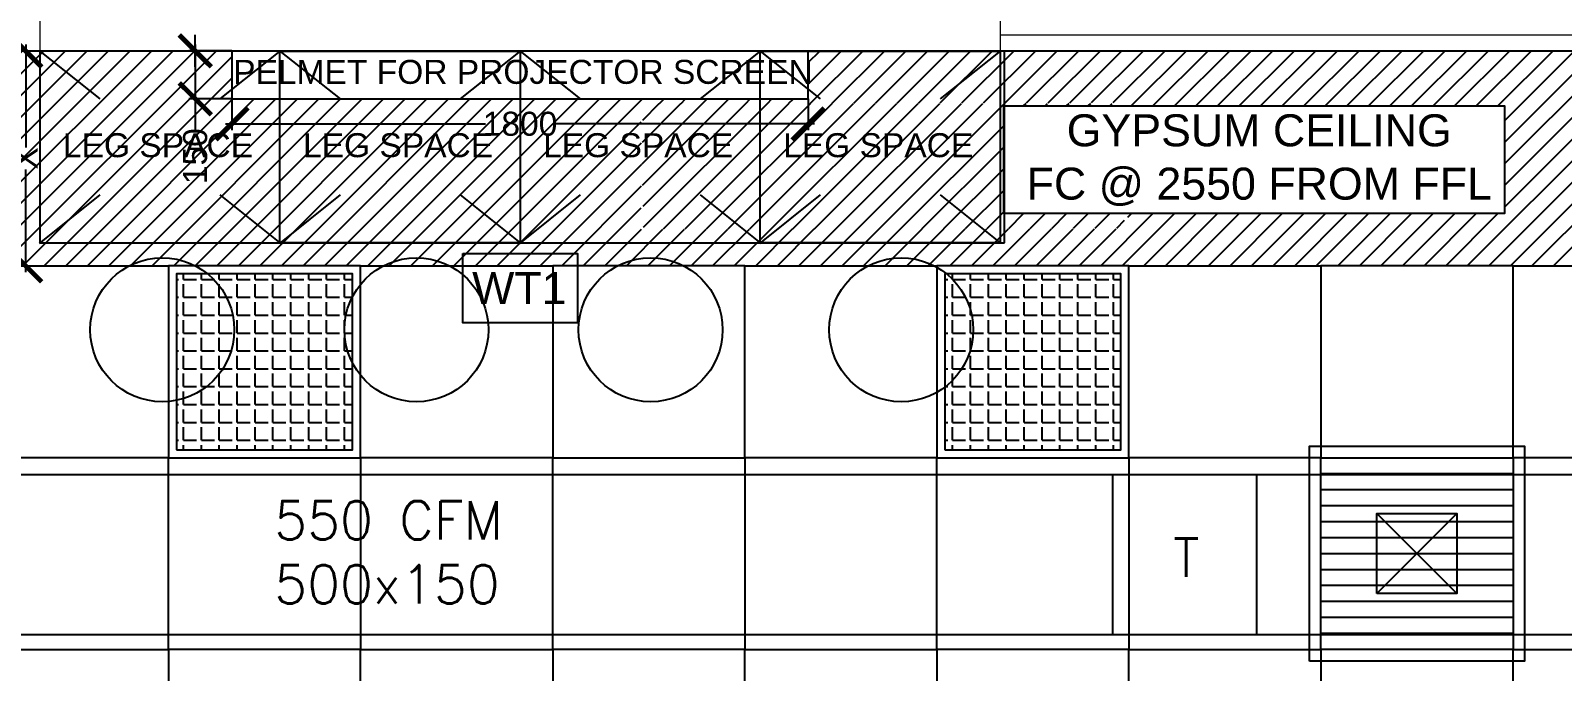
# Model space of a CAD drawing. Header units: millimetres. Extents: x -661525 to 498941, y 282148 to 1359693.
# Drawn here: x -242133 to -237348, y 669958 to 671961 of the extents above; entities that cross this region are included whole.
import ezdxf

# ---------------------------------------------------------------- set-up
doc = ezdxf.new("R2010")
doc.units = ezdxf.units.MM
doc.header["$LTSCALE"] = 2.5
doc.header["$PDMODE"] = 35
doc.header["$PDSIZE"] = 15
doc.layers.get('0').update_dxf_attribs({"linetype": 'CONTINUOUS'})
doc.layers.get('DEFPOINTS').update_dxf_attribs({"linetype": 'CONTINUOUS'})
doc.layers.add('area', color=5, linetype='CONTINUOUS', plot=False)
for name, color, linetype in [('CEILING', 11, 'CONTINUOUS'), ('I-FURN', 14, 'CONTINUOUS'), ('v-grill', 3, 'CONTINUOUS'), ('v-SA DUCT', 4, 'CONTINUOUS')]:
    doc.layers.add(name, color=color, linetype=linetype)
doc.layers.add('LAB MODULE', color=1, linetype='CONTINUOUS', lineweight=25)
doc.layers.add('partition', color=6, linetype='CONTINUOUS', lineweight=18)
doc.styles.add('ARIAL', font='arial.ttf')
doc.styles.add('COMPLEX', font='complex.shx', dxfattribs={"width": 0.8})
doc.styles.add('ROMAND', font='ROMAND')
doc.styles.add('ROMANS', font='romans.shx', dxfattribs={"height": 125})
doc.dimstyles.new('TICK100', dxfattribs={"dimtxt": 250, "dimasz": 200, "dimexe": 150, "dimexo": 10, "dimgap": 50, "dimtad": 0, "dimdec": 0, "dimrnd": 5, "dimzin": 1, "dimdsep": 46, "dimtxsty": 'COMPLEX', "dimblk1": 'ARCHTICK', "dimblk2": 'ARCHTICK', "dimsah": 1, "dimcen": 0.09375, "dimdle": 150, "dimclrd": 11, "dimclre": 11, "dimclrt": 7, "dimadec": 0, "dimazin": 0, "dimtfac": 1, "dimtdec": 0, "dimtofl": 0, "dimtmove": 0, "dimatfit": 3, "dimldrblk": 'OPEN90', "dimfxl": 1, "dimtolj": 1, "dimtzin": 1, "dimarcsym": 0})

# ---------------------------------------------------------------- blocks, each defined once
blk = doc.blocks.new('_ARCHTICK')
at = {"color": 0, "linetype": 'ByBlock', "const_width": 0.15}
blk.add_lwpolyline([(-0.5, -0.5), (0.5, 0.5)], dxfattribs=at)
blk = doc.blocks.new('*D475')
at = {"layer": 'CEILING', "color": 8, "lineweight": -2}
for p, q in [((-242148.2, 671897.2), (-242168.2, 671897.2)), ((-242148.2, 671917.2), (-242148.2, 671595.9)), ((-242148.2, 671205.9), (-242148.2, 671527.2)), ((-242148.2, 671225.9), (-242168.2, 671225.9))]:
    blk.add_line(p, q, dxfattribs=at)
at = {"layer": 'DEFPOINTS', "color": 0}
for p in [(-242148.2, 671897.2), (-242148.2, 671897.2), (-242148.2, 671225.9)]:
    blk.add_point(p, dxfattribs=at)
at = {"layer": 'CEILING', "color": 8, "lineweight": -2, "xscale": 100, "yscale": 100, "zscale": 100}
for p, rotation in [((-242148.2, 671897.2), 90), ((-242148.2, 671225.9), 270)]:
    blk.add_blockref('_ARCHTICK', p, dxfattribs=dict(at, rotation=rotation))
at = {"layer": 'CEILING', "color": 1, "insert": (-242148.2, 671561.5), "char_height": 75, "attachment_point": 5, "rotation": 90, "style": 'ARIAL'}
blk.add_mtext('\\A1;X', dxfattribs=at)
blk = doc.blocks.new('LIGHTS')
at = {"layer": 'CEILING', "transparency": 33554687}
h = blk.add_hatch(dxfattribs=at)
h.set_pattern_fill('ANGLE', color=40, scale=8)
h.set_pattern_definition([(0, (-357159.19, 594292.36), (0, 55.88), [40.64, -15.24]), (90, (-357159.19, 594292.36), (-55.88, 3e-15), [40.64, -15.24])])
h.paths.add_polyline_path([(-357709.2, 594292.4), (-357159.2, 594292.4), (-357159.2, 594842.4), (-357709.2, 594842.4)])
at = {"layer": 'CEILING', "color": 40}
for points in [[(-357734.2, 594267.4), (-357134.2, 594267.4), (-357134.2, 594867.4), (-357734.2, 594867.4)], [(-357709.2, 594292.4), (-357159.2, 594292.4), (-357159.2, 594842.4), (-357709.2, 594842.4)]]:
    blk.add_lwpolyline(points, close=True, dxfattribs=at)
blk = doc.blocks.new('*D577')
at = {"layer": 'CEILING', "color": 8, "lineweight": -2}
for p, q in [((-241618.4, 671847.6), (-241618.4, 671947.6)), ((-241503.7, 671897.6), (-241638.4, 671897.6)), ((-241618.4, 671917.6), (-241618.4, 671747.6)), ((-241503.7, 671747.6), (-241638.4, 671747.6)), ((-241618.4, 671747.6), (-241618.4, 671647.6))]:
    blk.add_line(p, q, dxfattribs=at)
at = {"layer": 'DEFPOINTS', "color": 0}
for p in [(-241503.7, 671897.6), (-241618.4, 671747.6), (-241503.7, 671747.6)]:
    blk.add_point(p, dxfattribs=at)
at = {"layer": 'CEILING', "color": 8, "lineweight": -2, "xscale": 100, "yscale": 100, "zscale": 100}
for p, rotation in [((-241618.4, 671897.6), 90), ((-241618.4, 671747.6), 270)]:
    blk.add_blockref('_ARCHTICK', p, dxfattribs=dict(at, rotation=rotation))
at = {"layer": 'CEILING', "color": 1, "insert": (-241618.4, 671568.5), "char_height": 75, "attachment_point": 5, "rotation": 90, "style": 'ARIAL'}
blk.add_mtext('\\A1;150', dxfattribs=at)
blk = doc.blocks.new('*D578')
at = {"layer": 'CEILING', "color": 8, "lineweight": -2}
for p, q in [((-241503.7, 671747.6), (-241503.7, 671649.3)), ((-239703.7, 671747.6), (-239703.7, 671649.3)), ((-241523.7, 671669.3), (-240711.9, 671669.3)), ((-239683.7, 671669.3), (-240495.5, 671669.3))]:
    blk.add_line(p, q, dxfattribs=at)
at = {"layer": 'DEFPOINTS', "color": 0}
for p in [(-241503.7, 671747.6), (-239703.7, 671747.6), (-239703.7, 671669.3)]:
    blk.add_point(p, dxfattribs=at)
at = {"layer": 'CEILING', "color": 8, "lineweight": -2, "xscale": 100, "yscale": 100, "zscale": 100, "rotation": 180}
blk.add_blockref('_ARCHTICK', (-241503.7, 671669.3), dxfattribs=at)
at = {"layer": 'CEILING', "color": 8, "lineweight": -2, "xscale": 100, "yscale": 100, "zscale": 100}
blk.add_blockref('_ARCHTICK', (-239703.7, 671669.3), dxfattribs=at)
at = {"layer": 'CEILING', "color": 1, "insert": (-240603.7, 671669.3), "char_height": 75, "attachment_point": 5, "style": 'ARIAL'}
blk.add_mtext('\\A1;1800', dxfattribs=at)

msp = doc.modelspace()

# ---------------------------------------------------------------- hatches: boundary and pattern name
at = {"layer": 'CEILING', "transparency": 33554607}
h = msp.add_hatch(dxfattribs=at)
h.set_pattern_fill('ANSI31', color=254, scale=15)
h.set_pattern_definition([(45, (-579407.014, 1255148.416), (-33.6759605, 33.6759605), [])])
h.paths.add_polyline_path([(-244514.7, 670906.5), (-244879.7, 670906.5), (-244879.7, 666253.2), (-244514.7, 666253.2)])
h.paths.add_polyline_path([(-244429.4, 670906.5), (-244514.7, 670906.5), (-244514.7, 666253.2), (-244429.4, 666253.2)], flags=17)
edge = h.paths.add_edge_path()
edge.add_line((-237950.1, 665206.4), (-239514.3, 665206.4))
edge.add_line((-239514.3, 665206.4), (-239514.3, 665496.1))
edge.add_arc((-239581, 665570.6), 100, 270, 311.8426, ccw=False)
edge.add_line((-239581, 665470.6), (-239581, 665065))
edge.add_line((-239581, 665065), (-237950.1, 665206.4))
edge = h.paths.add_edge_path()
edge.add_line((-237051.7, 665736), (-237501.7, 665697))
edge.add_line((-237501.7, 665697), (-237501.7, 665670.6))
edge.add_arc((-237501.7, 665570.6), 100, 0, 90, ccw=False)
edge.add_line((-237401.7, 665570.6), (-237051.7, 665570.6))
edge.add_line((-237051.7, 665570.6), (-237051.7, 665736))
h.paths.add_polyline_path([(-237051.7, 666238.6), (-237501.7, 666238.6), (-237501.7, 665697), (-237051.7, 665736)])
h.paths.add_polyline_path([(-240514.7, 667025.9), (-240964.7, 667025.9), (-240964.7, 666250.6), (-240514.7, 666250.6)])
edge = h.paths.add_edge_path()
edge.add_line((-241660.4, 666238.6), (-242110.4, 666238.6))
edge.add_line((-242110.4, 666238.6), (-242110.4, 665570.6))
edge.add_line((-242110.4, 665570.6), (-241760.4, 665570.6))
edge.add_arc((-241660.4, 665570.6), 100, 90, 180, ccw=False)
edge.add_line((-241660.4, 665670.6), (-241660.4, 666238.6))
edge = h.paths.add_edge_path()
edge.add_arc((-241660.4, 665570.6), 100, 180, 270, ccw=False)
edge.add_line((-241760.4, 665570.6), (-242110.4, 665570.6))
edge.add_line((-242110.4, 665570.6), (-242110.4, 665297.4))
edge.add_line((-242110.4, 665297.4), (-241660.4, 665336.4))
edge.add_line((-241660.4, 665336.4), (-241660.4, 665470.6))
h.paths.add_polyline_path([(-241660.4, 665336.4), (-242110.4, 665297.4), (-242110.4, 664845.7), (-241660.4, 664884.8)])
h.paths.add_polyline_path([(-241660.4, 664884.8), (-242110.4, 664845.7), (-242110.4, 664759.1), (-241660.4, 664797.8)])
h.paths.add_polyline_path([(-241051.7, 664937.5), (-241660.4, 664884.8), (-241660.4, 664797.8), (-241051.7, 664850.1)])
h.paths.add_polyline_path([(-241051.7, 665389.2), (-241660.4, 665336.4), (-241660.4, 664884.8), (-241051.7, 664937.5)])
edge = h.paths.add_edge_path()
edge.add_line((-241051.7, 665502.4), (-240964.7, 665502.4))
edge.add_line((-240964.7, 665502.4), (-240964.7, 665570.6))
edge.add_line((-240964.7, 665570.6), (-241560.4, 665570.6))
edge.add_arc((-241660.4, 665570.6), 100, 270, 360, ccw=False)
edge.add_line((-241660.4, 665470.6), (-241660.4, 665336.4))
edge.add_line((-241660.4, 665336.4), (-241051.7, 665389.2))
edge.add_line((-241051.7, 665389.2), (-241051.7, 665502.4))
edge = h.paths.add_edge_path()
edge.add_line((-240964.7, 666238.6), (-241660.4, 666238.6))
edge.add_line((-241660.4, 666238.6), (-241660.4, 665670.6))
edge.add_arc((-241660.4, 665570.6), 100, 0, 90, ccw=False)
edge.add_line((-241560.4, 665570.6), (-240964.7, 665570.6))
edge.add_line((-240964.7, 665570.6), (-240964.7, 666238.6))
h.paths.add_polyline_path([(-240514.7, 666238.6), (-240964.7, 666238.6), (-240964.7, 665570.6), (-240514.7, 665570.6)])
edge = h.paths.add_edge_path()
edge.add_line((-239581, 666238.6), (-240514.7, 666238.6))
edge.add_line((-240514.7, 666238.6), (-240514.7, 665570.6))
edge.add_line((-240514.7, 665570.6), (-239681, 665570.6))
edge.add_arc((-239581, 665570.6), 100, 90, 180, ccw=False)
edge.add_line((-239581, 665670.6), (-239581, 666238.6))
h.paths.add_polyline_path([(-240514.7, 665570.6), (-240964.7, 665570.6), (-240964.7, 665502.4), (-240514.7, 665502.4)])
edge = h.paths.add_edge_path()
edge.add_line((-239681, 665570.6), (-240514.7, 665570.6))
edge.add_line((-240514.7, 665570.6), (-240514.7, 665502.4))
edge.add_line((-240514.7, 665502.4), (-240427.7, 665502.4))
edge.add_line((-240427.7, 665502.4), (-240427.7, 665443.3))
edge.add_line((-240427.7, 665443.3), (-239660.5, 665509.8))
edge.add_arc((-239581, 665570.6), 100, 180, 217.4041, ccw=False)
edge = h.paths.add_edge_path()
edge.add_arc((-239581, 665570.6), 100, 217.4041, 270, ccw=False)
edge.add_line((-239660.5, 665509.8), (-240427.7, 665443.3))
edge.add_line((-240427.7, 665443.3), (-240427.7, 664991.6))
edge.add_line((-240427.7, 664991.6), (-239581, 665065))
edge.add_line((-239581, 665065), (-239581, 665470.6))
h.paths.add_polyline_path([(-239581, 665065), (-240427.7, 664991.6), (-240427.7, 664902.6), (-239581, 664902.6)])
h.paths.add_polyline_path([(-237501.7, 665245.3), (-239581, 665065), (-239581, 664902.6), (-239123.4, 664902.6), (-239123.4, 664902.6), (-239048.4, 664902.6), (-237501.7, 664902.6)])
h.paths.add_polyline_path([(-237051.7, 665284.3), (-237501.7, 665245.3), (-237501.7, 664902.6), (-239048.4, 664902.6), (-239048.4, 664857.6), (-238682.5, 664857.6), (-238682.5, 664857.6), (-238679.5, 664857.6), (-238491.5, 664836.1), (-238491.5, 664857.6), (-238491.5, 664857.6), (-238491.5, 664857.6), (-238485.5, 664857.6), (-238485.5, 664857.6), (-238229.5, 664857.6), (-238229.5, 664856.6), (-237982.5, 664856.6), (-237982.5, 664857.6), (-237979.4, 664857.6), (-237979.4, 664835.6), (-237791.5, 664835.6), (-237791.5, 664857.6), (-237788.5, 664857.6), (-237422.5, 664857.6), (-237422.5, 664902.6), (-237347.5, 664902.6), (-237051.7, 664902.6)])
edge = h.paths.add_edge_path()
edge.add_line((-237051.7, 665570.6), (-237401.7, 665570.6))
edge.add_arc((-237501.7, 665570.6), 100, 270, 360, ccw=False)
edge.add_line((-237501.7, 665470.6), (-237501.7, 665245.3))
edge.add_line((-237501.7, 665245.3), (-237051.7, 665284.3))
edge.add_line((-237051.7, 665284.3), (-237051.7, 665570.6))
edge = h.paths.add_edge_path()
edge.add_arc((-237501.7, 665570.6), 80, 180, 270, ccw=False)
edge.add_arc((-237501.7, 665570.6), 80, 90, 180, ccw=False)
edge.add_line((-237501.7, 665650.6), (-237501.7, 666238.6))
edge.add_line((-237501.7, 666238.6), (-239581, 666238.6))
edge.add_line((-239581, 666238.6), (-239581, 665670.6))
edge.add_arc((-239581, 665570.6), 100, -16.0511, 90, ccw=False)
edge.add_line((-239484.9, 665542.9), (-237950.1, 665542.9))
edge.add_line((-237950.1, 665542.9), (-237950.1, 665206.4))
edge.add_line((-237950.1, 665206.4), (-237501.7, 665245.3))
edge.add_line((-237501.7, 665245.3), (-237501.7, 665490.6))
h.paths.add_polyline_path([(-244514.7, 671897.2), (-244879.7, 671897.2), (-244879.7, 670906.5), (-244514.7, 670906.5)])
h.paths.add_polyline_path([(-236514.7, 671897.2), (-236964.7, 671897.2), (-236964.7, 671225.9), (-236901.7, 671225.9), (-236514.7, 671225.9)])
h.paths.add_polyline_path([(-235851.7, 671897.2), (-236514.7, 671897.2), (-236514.7, 671225.9), (-236301.7, 671225.9), (-236301.7, 670625.9), (-236301.7, 670025.9), (-236301.7, 669425.9), (-236301.7, 668825.9), (-236301.7, 668225.9), (-236301.7, 667625.9), (-236301.7, 667025.9), (-236514.7, 667025.9), (-236514.7, 666271.3), (-235851.7, 666271.3), (-235851.7, 667271.3)])
h.paths.add_polyline_path([(-236514.7, 667025.9), (-236901.7, 667025.9), (-236964.7, 667025.9), (-236964.7, 666271.3), (-236514.7, 666271.3)])
h.paths.add_polyline_path([(-240729.3, 665850), (-240511.3, 665850), (-240511.3, 666004.5), (-240729.3, 666004.5)])
h.paths.add_polyline_path([(-239887.6, 665517), (-239887.6, 665624.4), (-240042.1, 665624.4), (-240042.1, 665517)])
h.paths.add_polyline_path([(-238650, 665850), (-238432, 665850), (-238432, 666004.5), (-238650, 666004.5)], flags=16)
h.paths.add_polyline_path([(-237381, 665847.7), (-237168.7, 665847.7), (-237168.7, 666002.2), (-237381, 666002.2)], flags=16)
h.paths.add_polyline_path([(-244758.9, 666664.1), (-244546.6, 666664.1), (-244546.6, 666818.7), (-244758.9, 666818.7)], flags=16)
h.paths.add_polyline_path([(-244544.3, 667869.5), (-244436.9, 667869.5), (-244436.9, 668024), (-244544.3, 668024)])
h.paths.add_polyline_path([(-240964.7, 671747.2), (-241503.7, 671747.2), (-241503.7, 671897.2), (-244514.7, 671897.2), (-244514.7, 670906.5), (-244429.4, 670906.5), (-244429.4, 666253.2), (-243986.6, 666253.2), (-242210.4, 666250.6), (-242110.4, 666250.6), (-240964.7, 666250.6), (-240964.7, 667025.9), (-241101.7, 667025.9), (-241701.7, 667025.9), (-242301.7, 667025.9), (-242901.7, 667025.9), (-243501.7, 667025.9), (-244101.7, 667025.9), (-244101.7, 667625.9), (-244101.7, 668225.9), (-244101.7, 668825.9), (-244101.7, 669425.9), (-244101.7, 670025.9), (-244101.7, 670625.9), (-244101.7, 671225.9), (-243501.7, 671225.9), (-242901.7, 671225.9), (-242301.7, 671225.9), (-241701.7, 671225.9), (-241101.7, 671225.9), (-240964.7, 671225.9)])
h.paths.add_polyline_path([(-240514.7, 671747.6), (-240603.7, 671747.6), (-240603.7, 671747.2), (-240964.7, 671747.2), (-240964.7, 671225.9), (-240514.7, 671225.9)])
h.paths.add_polyline_path([(-238705.3, 671388.9), (-239092.9, 671388.9), (-239092.9, 671725.4), (-238699.8, 671725.4), (-238699.6, 671736.1), (-240219.7, 671732.7), (-240226.2, 671340), (-238706.1, 671343.3)], flags=16)
h.paths.add_polyline_path([(-239092.9, 671388.9), (-239092.9, 671725.4), (-237528.6, 671725.4), (-237528.6, 671388.9)], flags=16)
h.paths.add_polyline_path([(-239703.7, 671747.6), (-240514.7, 671747.6), (-240514.7, 671225.9), (-240501.7, 671225.9), (-239901.7, 671225.9), (-239301.7, 671225.9), (-238701.7, 671225.9), (-238101.7, 671225.9), (-237501.7, 671225.9), (-236964.7, 671225.9), (-236964.7, 671897.2), (-239703.7, 671897.2)])
h.paths.add_polyline_path([(-238715.4, 671388.9), (-239092.9, 671388.9), (-239092.9, 671725.4), (-238723.2, 671725.4), (-238723.4, 671733.5), (-240227.1, 671733.5), (-240218, 671341.6), (-238714.3, 671341.6)], flags=16)
h.paths.add_polyline_path([(-240032.6, 666796.1), (-238528.9, 666796.1)], flags=0)
h.paths.add_polyline_path([(-238528.9, 666459.6), (-240032.6, 666459.6)], flags=16)
h.paths.add_polyline_path([(-240075.9, 666796.1), (-238511.6, 666796.1), (-238511.6, 666459.6), (-240075.9, 666459.6)], flags=16)
h.paths.add_polyline_path([(-236964.7, 667025.9), (-237501.7, 667025.9), (-238101.7, 667025.9), (-238701.7, 667025.9), (-239301.7, 667025.9), (-239901.7, 667025.9), (-240514.7, 667025.9), (-240514.7, 666250.6), (-237051.7, 666250.6), (-237051.7, 666271.3), (-236964.7, 666271.3)])

# ---------------------------------------------------------------- linework, layer by layer
at = {"layer": 'area'}
msp.add_lwpolyline([(-235851.7, 671897.2), (-242103.7, 671897.2), (-243879.7, 671897.2), (-244879.7, 671897.2), (-244879.7, 666253.2), (-243986.6, 666253.2), (-242210.4, 666250.6), (-242110.4, 666250.6), (-242110.4, 664759.1), (-241051.7, 664850.1), (-241051.7, 665502.4), (-240427.7, 665502.4), (-240427.7, 664902.6), (-239123.5, 664902.6), (-237347.5, 664902.6), (-237051.7, 664902.6), (-237051.7, 666271.3), (-235851.7, 666271.3), (-235851.7, 667271.3)], close=True, dxfattribs=at)
at = {"layer": 'CEILING'}
for p, q in [((-242103.7, 671897.2), (-243879.7, 671897.2)), ((-241503.7, 671897.6), (-241503.7, 671747.6)), ((-239703.7, 671747.6), (-239703.7, 671897.6)), ((-241503.7, 671747.6), (-239703.7, 671747.6))]:
    msp.add_line(p, q, dxfattribs=at)
at = {"layer": 'CEILING', "color": 1}
msp.add_lwpolyline([(-239092.9, 671725.4), (-237528.6, 671725.4), (-237528.6, 671388.9), (-239092.9, 671388.9)], close=True, dxfattribs=at)
at = {"layer": 'CEILING'}
for points in [[(-241701.7, 670625.9), (-242301.7, 670625.9), (-242301.7, 671225.9), (-241701.7, 671225.9)], [(-241701.7, 670625.9), (-241101.7, 670625.9), (-241101.7, 671225.9), (-241701.7, 671225.9)], [(-240501.7, 670625.9), (-241101.7, 670625.9), (-241101.7, 671225.9), (-240501.7, 671225.9)], [(-240501.7, 670625.9), (-239901.7, 670625.9), (-239901.7, 671225.9), (-240501.7, 671225.9)], [(-239301.7, 670625.9), (-239901.7, 670625.9), (-239901.7, 671225.9), (-239301.7, 671225.9)], [(-239301.7, 670625.9), (-238701.7, 670625.9), (-238701.7, 671225.9), (-239301.7, 671225.9)], [(-238101.7, 670625.9), (-238701.7, 670625.9), (-238701.7, 671225.9), (-238101.7, 671225.9)], [(-238101.7, 670625.9), (-237501.7, 670625.9), (-237501.7, 671225.9), (-238101.7, 671225.9)], [(-236901.7, 670625.9), (-237501.7, 670625.9), (-237501.7, 671225.9), (-236901.7, 671225.9)], [(-241701.7, 670625.9), (-242301.7, 670625.9), (-242301.7, 670025.9), (-241701.7, 670025.9)], [(-241701.7, 670625.9), (-241101.7, 670625.9), (-241101.7, 670025.9), (-241701.7, 670025.9)], [(-240501.7, 670625.9), (-241101.7, 670625.9), (-241101.7, 670025.9), (-240501.7, 670025.9)], [(-240501.7, 670625.9), (-239901.7, 670625.9), (-239901.7, 670025.9), (-240501.7, 670025.9)], [(-239301.7, 670625.9), (-239901.7, 670625.9), (-239901.7, 670025.9), (-239301.7, 670025.9)], [(-239301.7, 670625.9), (-238701.7, 670625.9), (-238701.7, 670025.9), (-239301.7, 670025.9)], [(-238101.7, 670625.9), (-238701.7, 670625.9), (-238701.7, 670025.9), (-238101.7, 670025.9)], [(-238101.7, 670625.9), (-237501.7, 670625.9), (-237501.7, 670025.9), (-238101.7, 670025.9)], [(-236901.7, 670625.9), (-237501.7, 670625.9), (-237501.7, 670025.9), (-236901.7, 670025.9)], [(-241701.7, 669425.9), (-242301.7, 669425.9), (-242301.7, 670025.9), (-241701.7, 670025.9)], [(-241701.7, 669425.9), (-241101.7, 669425.9), (-241101.7, 670025.9), (-241701.7, 670025.9)], [(-240501.7, 669425.9), (-241101.7, 669425.9), (-241101.7, 670025.9), (-240501.7, 670025.9)], [(-240501.7, 669425.9), (-239901.7, 669425.9), (-239901.7, 670025.9), (-240501.7, 670025.9)], [(-239301.7, 669425.9), (-239901.7, 669425.9), (-239901.7, 670025.9), (-239301.7, 670025.9)], [(-239301.7, 669425.9), (-238701.7, 669425.9), (-238701.7, 670025.9), (-239301.7, 670025.9)], [(-238101.7, 669425.9), (-238701.7, 669425.9), (-238701.7, 670025.9), (-238101.7, 670025.9)], [(-238101.7, 669425.9), (-237501.7, 669425.9), (-237501.7, 670025.9), (-238101.7, 670025.9)], [(-236901.7, 669425.9), (-237501.7, 669425.9), (-237501.7, 670025.9), (-236901.7, 670025.9)]]:
    msp.add_lwpolyline(points, close=True, dxfattribs=at)
at = {"layer": 'I-FURN'}
for p, q in [((-242103.7, 671897.2), (-242103.7, 671297.2)), ((-239090.6, 671297.2), (-239090.6, 671897.2)), ((-242103.7, 671297.2), (-239090.6, 671297.2))]:
    msp.add_line(p, q, dxfattribs=at)
at = {"layer": 'I-FURN', "color": 8}
for centre in [(-241721.4, 671025.7), (-240927.5, 671025.7), (-240195.8, 671025.7), (-239412.9, 671025.7)]:
    msp.add_circle(centre, 225, dxfattribs=at)
at = {"layer": 'LAB MODULE'}
for p, q in [((-242103.7, 671897.2), (-241916.2, 671747.2)), ((-241353.7, 671897.2), (-241541.2, 671747.2)), ((-241353.7, 671897.2), (-241166.2, 671747.2)), ((-240603.7, 671897.2), (-240791.2, 671747.2)), ((-240603.7, 671897.2), (-240416.2, 671747.2)), ((-239853.7, 671897.2), (-240041.2, 671747.2)), ((-239853.6, 671897.2), (-239666.1, 671747.2)), ((-239103.6, 671897.2), (-239291.1, 671747.2)), ((-241916.2, 671447.2), (-242105.7, 671295.6)), ((-241541.2, 671447.2), (-241353.7, 671297.2)), ((-241166.2, 671447.2), (-241355.7, 671295.6)), ((-240791.2, 671447.2), (-240603.7, 671297.2)), ((-240416.2, 671447.2), (-240605.7, 671295.6)), ((-240041.2, 671447.2), (-239853.7, 671297.2)), ((-239666.1, 671447.2), (-239855.6, 671295.6)), ((-239291.1, 671447.2), (-239103.6, 671297.2))]:
    msp.add_line(p, q, dxfattribs=at)
for points in [[(-242103.7, 671297.2), (-241353.7, 671297.2), (-241353.7, 671897.2), (-242103.7, 671897.2)], [(-240603.7, 671297.2), (-241353.7, 671297.2), (-241353.7, 671897.2), (-240603.7, 671897.2)], [(-240603.7, 671297.2), (-239853.7, 671297.2), (-239853.7, 671897.2), (-240603.7, 671897.2)], [(-239103.7, 671297.2), (-239853.7, 671297.2), (-239853.7, 671897.2), (-239103.7, 671897.2)]]:
    msp.add_lwpolyline(points, close=True, dxfattribs=at)
at = {"layer": 'LAB MODULE', "color": 3, "ltscale": 0.5}
msp.add_lwpolyline([(-240782.9, 671263.8), (-240423.8, 671263.8), (-240423.8, 671047.4), (-240782.9, 671047.4)], close=True, dxfattribs=at)
at = {"layer": 'partition'}
for p, q in [((-242103.7, 671997.2), (-242103.7, 671897.2)), ((-239103.6, 671997.2), (-239103.6, 671897.2)), ((-242103.7, 671897.2), (-233051.7, 671897.2))]:
    msp.add_line(p, q, dxfattribs=at)
at = {"layer": 'partition', "color": 4}
msp.add_line((-236301.7, 671947.2), (-239103.6, 671947.2), dxfattribs=at)
at = {"layer": 'v-grill'}
for p, q in [((-237501.7, 670575.9), (-238101.7, 670575.9)), ((-237501.7, 670525.9), (-238101.7, 670525.9)), ((-237501.7, 670475.9), (-238101.7, 670475.9)), ((-237501.7, 670425.9), (-238101.7, 670425.9)), ((-237501.7, 670375.9), (-238101.7, 670375.9)), ((-237501.7, 670325.9), (-238101.7, 670325.9)), ((-237501.7, 670275.9), (-238101.7, 670275.9)), ((-237501.7, 670225.9), (-238101.7, 670225.9)), ((-237501.7, 670175.9), (-238101.7, 670175.9)), ((-237501.7, 670125.9), (-238101.7, 670125.9)), ((-237501.7, 670075.9), (-238101.7, 670075.9))]:
    msp.add_line(p, q, dxfattribs=at)
for points in [[(-238137.7, 669989.9), (-238137.7, 670661.9), (-237465.7, 670661.9), (-237465.7, 669989.9)], [(-238101.7, 670025.9), (-238101.7, 670625.9), (-237501.7, 670625.9), (-237501.7, 670025.9)]]:
    msp.add_lwpolyline(points, close=True, dxfattribs=at)
at = {"layer": 'v-SA DUCT'}
for p, q in [((-242783, 670573.6), (-236799.9, 670573.6)), ((-238753.4, 670573.6), (-238753.4, 670073.6)), ((-238303.4, 670573.6), (-238303.4, 670073.6)), ((-237926.7, 670201.4), (-237676.7, 670451.4)), ((-237926.7, 670451.4), (-237676.7, 670201.4)), ((-242783, 670073.6), (-236799.9, 670073.6))]:
    msp.add_line(p, q, dxfattribs=at)
msp.add_lwpolyline([(-237926.7, 670201.4), (-237926.7, 670451.4), (-237676.7, 670451.4), (-237676.7, 670201.4)], close=True, dxfattribs=at)

# ---------------------------------------------------------------- block references
at = {"layer": 'CEILING'}
for p in [(116032.5, 76358.5), (118432.5, 76358.5)]:
    msp.add_blockref('LIGHTS', p, dxfattribs=at)

# ---------------------------------------------------------------- texts
at = {"layer": 'CEILING', "color": 0, "ltscale": 0.5, "width": 2623.643, "attachment_point": 6, "style": 'ROMAND'}
for s, insert, char_height in [('\\A1;\\pxqc;{\\f@Arial Unicode MS|b0|i0|c0|p34;\\C1;PELMET FOR PROJECTOR SCREEN }', (-239282.9, 671831.5), 75), ('\\A1;\\pqc;{\\f@Arial Unicode MS|b0|i0|c0|p34;\\C1;GYPSUM CEILING\\PFC @ 2550 FROM FFL}', (-236982.7, 671555.9), 100)]:
    msp.add_mtext(s, dxfattribs=dict(at, insert=insert, char_height=char_height))
at = {"layer": 'LAB MODULE', "ltscale": 0.5, "attachment_point": 6, "style": 'ROMAND'}
for s, insert, char_height, width in [('\\A1;\\pxqc;{\\fArial|b0|i0|c0|p34;LEG SPACE}', (-240423, 671602.3), 75, 2623.643), ('\\A1;\\pxqc;{\\fArial|b0|i0|c0|p34;LEG SPACE}', (-239673, 671602.3), 75, 2623.643), ('\\A1;\\pxqc;{\\fArial|b0|i0|c0|p34;LEG SPACE}', (-238923, 671602.3), 75, 2623.643), ('\\A1;\\pxqc;{\\fArial|b0|i0|c0|p34;LEG SPACE}', (-238172.9, 671602.3), 75, 2623.643), ('\\A1;\\pxqc;{\\fArial|b0|i0|c0|p34;\\C3;WT1}', (-240214, 671156.1), 100, 783.884)]:
    msp.add_mtext(s, dxfattribs=dict(at, insert=insert, char_height=char_height, width=width))
at = {"layer": 'v-SA DUCT', "char_height": 120, "attachment_point": 1, "style": 'ROMANS'}
for s, insert, width in [('{550 CFM\\P500x150}', (-241371.8, 670490.4), 3657.796), ('{T}', (-238563.7, 670373.7), 123.644)]:
    msp.add_mtext(s, dxfattribs=dict(at, insert=insert, width=width))

# ---------------------------------------------------------------- dimensions: what is measured, and where the dimension line sits
at = {"layer": 'CEILING'}
dim = msp.add_linear_dim(base=(-242148.2, 671897.2), p1=(-242148.2, 671225.9), p2=(-242148.2, 671897.2), angle=90, text='X', dimstyle='TICK100', override={"dimtxt": 75, "dimasz": 100, "dimexe": 20, "dimexo": 0, "dimgap": 0, "dimrnd": 0, "dimtxsty": 'ARIAL', "dimdle": 20, "dimclrd": 8, "dimclre": 8, "dimclrt": 1, "dimtmove": 1}, dxfattribs=at)
dim.commit()
dim.dimension.update_dxf_attribs({"geometry": '*D475', "text_midpoint": (-242148.2, 671561.5)})
dim = msp.add_linear_dim(base=(-241618.4, 671747.6), p1=(-241503.7, 671897.6), p2=(-241503.7, 671747.6), angle=90, dimstyle='TICK100', override={"dimtxt": 75, "dimasz": 100, "dimexe": 20, "dimexo": 0, "dimgap": 0, "dimrnd": 0, "dimtxsty": 'ARIAL', "dimdle": 20, "dimclrd": 8, "dimclre": 8, "dimclrt": 1}, dxfattribs=at)
dim.commit()
dim.dimension.update_dxf_attribs({"geometry": '*D577', "text_midpoint": (-241618.4, 671568.5)})
dim = msp.add_linear_dim(base=(-239703.7, 671669.3), p1=(-241503.7, 671747.6), p2=(-239703.7, 671747.6), dimstyle='TICK100', override={"dimtxt": 75, "dimasz": 100, "dimexe": 20, "dimexo": 0, "dimgap": 0, "dimrnd": 0, "dimtxsty": 'ARIAL', "dimdle": 20, "dimclrd": 8, "dimclre": 8, "dimclrt": 1}, dxfattribs=at)
dim.commit()
dim.dimension.update_dxf_attribs({"geometry": '*D578', "text_midpoint": (-240603.7, 671669.3)})

doc.saveas('drawing.dxf')
